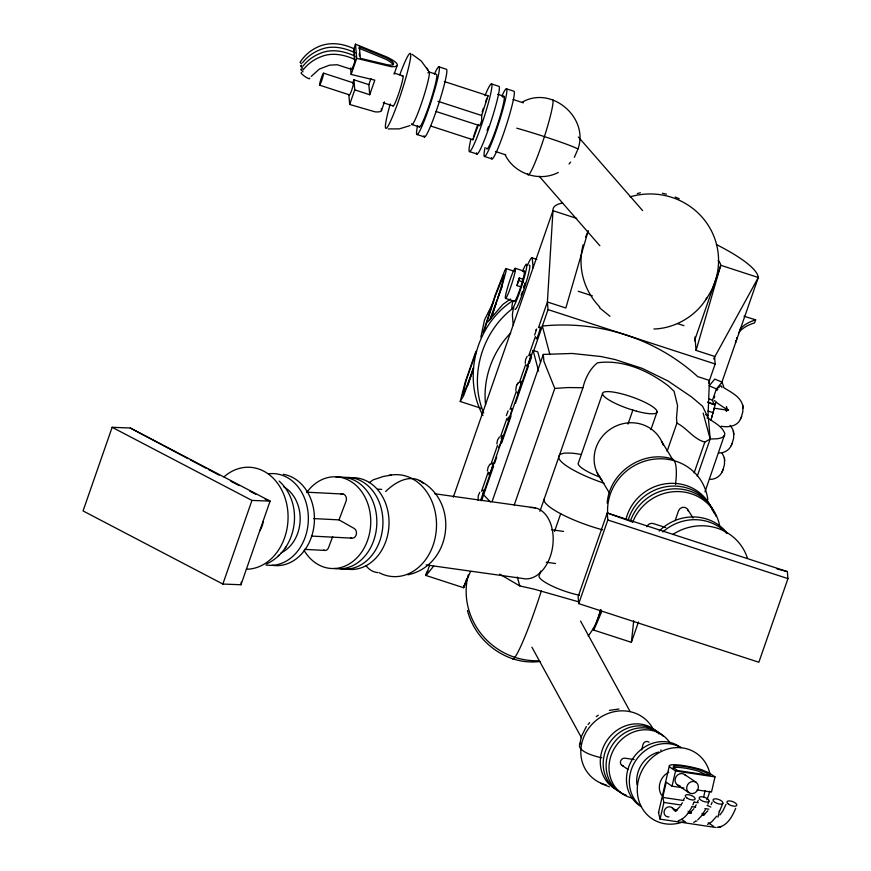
<?xml version="1.0" encoding="UTF-8"?>
<svg xmlns="http://www.w3.org/2000/svg" width="871" height="871" viewBox="0 0 871 871"><rect width="100%" height="100%" fill="white"/><g stroke="black" fill="none" stroke-linecap="round" stroke-linejoin="round"><path stroke-width="1.31" d="M707.143 418.08L708.036 415.511L709.44 380.431L697.736 376.62A197.924 192.535 -4.9 0 0 542.339 326.048L549.895 354.573M487.368 470.95L488.098 467.248L490.035 464.058M496.829 443.785L497.548 440.084L499.497 436.883M534.642 335.095L536.634 329.053L535.948 330.142M726.512 410.252L726.501 406.692L726.784 409.62L726.708 408.76M521.489 287.049L516.993 285.59L519.258 278.001L522.633 279.101M240.984 584.757L270.086 501.119L130.28 427.999L112.141 427.302L83.05 510.929L222.856 584.049L240.984 584.757L241.267 582.078M593.336 628.339A68.787 14.622 19.2 0 1 593.826 630.114L631.377 642.33L633.729 620.816M473.28 369.598L463.633 395.761L460.215 401.477L465.223 382.086L475.914 351.351M506.356 415.554L508.109 410.818M726.37 411.112L726.73 409.043L726.283 410.72M704.977 491.854L724.89 433.78C722.407 426.344 714.372 422.707 708.417 418.396L702.581 406.256L691.716 397.045L668.068 381.008L642.319 368.411L614.97 359.516L600.859 356.511L572.171 353.463L543.297 354.421L492.093 501.609M472.997 138.707L472.931 139.763L478.56 124.444M607.185 503.177C609.254 472.615 642.188 450.067 671.476 458.69A51.019 12.423 -73.9 0 1 675.493 484.494M480.868 337.131L484.537 319.886L493.607 301.562M710.845 420.388L715.265 404.623L707.47 402.086M641.709 749.92L642.907 744.738A3.952 3.538 -55.9 0 1 649.026 742.255M715.581 827.45L660.044 819.143L658.498 812.621L669.396 765.609A22.363 3.92 13.1 0 1 681.035 765.228L684.279 765.707A25.411 4.453 13.1 0 1 701.503 769.648L709.201 772.969L715.004 776.899L711.487 792.066L697.018 789.91M660.044 819.143L663.909 802.463L662.711 797.401L666.228 782.234L672.031 786.165L683.866 787.939M672.031 786.165L675.548 770.998L669.745 767.068L669.396 765.609M703.637 796.987L705.096 790.661M717.965 817.183L719.457 810.77M539.922 511.331L582.928 387.726C585.247 378.297 589.776 369.021 597.43 362.804C623.015 359.233 648.557 370.708 668.503 386.016L674.067 391.275L677.551 405.559L676.506 418.178L676.919 423.121L667.121 451.298M352.276 68.21L352.515 67.198M353.789 52.63L354.453 49.026C342.521 43.093 328.258 41.351 316.195 47.763C309.749 50.997 304.175 55.929 300.31 62.015M354.094 56.18L354.758 52.576C343.816 47.578 331.285 44.878 319.864 49.843C313.059 52.5 306.995 56.996 302.542 62.788M354.399 59.729L355.063 56.125C344.121 51.128 331.59 48.428 320.169 53.392C313.364 56.049 307.3 60.545 302.847 66.338M519.258 278.001L516.993 285.59M588.263 230.641L565.834 307.996L547.402 301.997L552.965 210.684A108.429 23.049 19.2 0 1 562.612 203.052M708.548 383L715.167 363.991L714.514 356.381L696.081 350.392L720.763 265.296A68.787 14.622 19.2 0 0 718.183 260.462M467.945 385.287L468.979 381.89M492.246 315.661L494.129 309.455M473.432 137.03L473.737 136.061M524.037 286.809L524.952 283.87M469.317 380.758L473.541 367.998M498.234 296.684L503.264 280.07L503.874 274.801L495.403 295.737L484.352 330.207M494.532 308.192L496.154 303.173M473.421 367.987L466.921 386.212L462.381 395.26L466.366 379.789L475.893 352.82M483.111 332.678L495.316 294.801L504.777 270.511L505.942 268.562L514.75 271.425M675.09 520.749L678.574 510.689A5.172 4.91 -31.8 0 1 688.384 511.146M353.789 49.135L355.499 44.192L386.484 56.855A22.363 4.758 19.2 0 1 397.165 64.214L397.285 65.064A25.411 5.4 19.2 0 1 390.927 66.632L356.718 58.39L355.499 44.192M369.729 94.743L368.858 84.65L353.887 79.784L354.747 89.865L369.729 94.743L374.802 80.143L351.133 74.449L356.718 58.39M352.613 83.431L353.887 79.784M381.15 108.94A22.363 4.758 19.2 0 1 381.422 109.452L381.552 110.312A25.411 5.4 19.2 0 1 375.183 111.869L349.674 104.466L354.747 89.865M368.858 84.65L370.97 78.575M381.433 110.671L384.492 101.874M394.106 74.231L397.165 65.434M222.856 584.049L251.959 500.422L270.086 501.119L265.198 499.225M474.064 135.092L477.101 126.36M482.131 111.891L483.394 108.265M485.495 102.234L486.758 98.608M436.044 111.477L479.79 125.718L481.696 120.688L481.663 115.516L488.032 95.756L444.297 81.526M429.61 565.225L426.039 575.502L463.579 587.718A68.787 14.622 19.2 0 1 465.441 584.332M453.312 497.123L552.965 210.684L576.744 218.425M481.565 491.244L488.239 472.06M490.906 464.395L497.581 445.212M500.694 436.262L506.922 418.363M510.036 409.414L516.263 391.504M519.377 382.554L525.605 364.655M528.719 355.706L535.393 336.522M538.507 327.572L547.402 301.997L548.055 309.608L533.4 351.732M540.499 362.184L537.766 351.862L533.128 350.48L483.078 494.325L490.449 501.925M481.565 500.727L493.628 466.05M494.521 463.481L496.753 457.057M501.674 442.925L511.059 415.957M515.523 403.11L528.479 365.864M529.383 363.294L531.615 356.87M466.693 578.769L463.579 587.718L470.503 571.507M514.238 504.984L554.783 388.433L543.885 361.291L543.297 354.421M540.782 570.984L539.007 576.079A28.819 6.13 19.2 0 0 579.531 595.241M554.522 531.506L560.717 513.672M602.514 393.561L578.181 463.492A28.819 6.13 19.2 0 0 600.261 477.243M628.002 424.068L632.869 410.078M578.725 603.625L607.827 519.987L607.229 512.975L787.351 571.605L787.95 578.605L758.859 662.243L578.725 603.625L578.126 596.613L607.229 512.975L632.618 522.077M650.898 429.621L657.093 411.831M600.957 609.635L593.826 630.114L601.817 611.409M694.481 340.811L720.763 265.296L758.303 277.511L721.765 382.532M713.621 358.939L758.303 277.511A108.429 23.049 19.2 0 0 716.43 244.577M716.539 402.064L714.133 404.961L712.467 400.29L716.43 388.891L722.059 382.151L714.786 379.081L709.157 385.82L716.43 388.891M631.377 642.33L638.454 621.981M694.133 472.855L704.846 442.076L710.181 439.006C714.971 438.701 721.21 439.572 724.607 435.435M697.246 476.197L710.181 439.006L708.417 418.396M744.019 316.227L755.625 319.831L754.569 322.869A335.531 71.313 19.2 0 0 738.662 332.766M707.916 804.162L708.95 801.298A5.215 2.123 19.9 0 0 702.559 796.823A5.215 2.123 19.9 0 0 700.785 800.068A5.215 2.123 19.9 0 0 708.95 801.298M722.843 803.367A5.215 2.123 19.9 0 1 714.677 802.147A5.215 2.123 19.9 0 1 716.452 798.892A5.215 2.123 19.9 0 1 722.843 803.367L719.392 811.63M313.538 518.572L339.015 519.878L346.027 501.261A5.172 4.148 -87.1 0 0 345.362 495.599A5.172 4.148 -87.1 0 0 340.888 494.314M332.689 536.623L328.476 547.794A4.507 3.615 -87.1 0 1 323.653 550.058M502.24 286.047L489.742 319.831M490.711 318.84L501.413 288.105L506.149 270.968L505.942 268.562M741.275 417.34L742.811 411.82L742.93 406.953M732.086 443.742L733.622 438.222L733.741 433.355M722.897 470.155L724.443 464.624L724.563 459.768M353.201 51.585L353.615 50.54M523.732 287.778L525.224 284.088M683.397 800.482L684.399 798.076M692.859 804.88L694.024 802.082M697.29 802.561L698.292 800.155M711.172 804.63L712.173 802.224M726.055 804.303L722.854 810.999L719.882 815.016M735.69 808.31C732.62 815.659 728.374 824.097 720.306 826.808M577.342 150.487L574.348 157.368M353.92 54.089L354.758 52.576M354.214 57.638L354.584 56.833M487.401 96.91L488.032 95.756M726.501 410.404L726.86 409.62M721.221 426.246C728.494 427.617 737.9 426.3 740.775 418.418M718.793 452.953C724.28 453.268 729.582 449.937 731.586 444.82M709.604 479.355C715.102 479.671 720.393 476.339 722.397 471.222M740.383 419.245L741.657 416.512M731.194 445.647L732.478 442.914M722.015 472.049L723.289 469.317M527.184 356.217L525.561 359.625L525.224 363.327M518.397 382.543L516.274 386.256L515.774 390.502M479.758 492.333L478.201 495.904L478.157 500.509M586.368 726.501L581.447 736.365L579.455 745.794A39.533 11.65 4.5 0 0 601.828 757.814M558.638 456.752L559.977 454.314L564.408 453.083L571.648 453.138A49.407 10.506 19.2 0 1 581.175 454.488M706.98 297.784C696.049 316.021 675.167 328.411 653.881 328.998M681.198 804.771L682.331 802.714M691.618 807.482C688.645 812.97 684.639 818.947 678.269 820.689M695.08 806.851L696.212 804.793M705.499 809.551L701.405 815.985L697.758 819.829M353.974 49.734L354.453 49.026M354.889 60.382L355.368 59.674L352.189 69.604L337.186 64.726L329.478 65.183L319.319 69.103L311.285 76.343M266.896 563.777C297.577 549.361 304.186 503.667 279.112 481.064M517.733 383.392L517.036 384.481M680.022 806.622L675.776 810.759L676.756 810.106L674.633 810.77L675.885 810.77M693.904 808.691L690.888 811.968L688.515 812.839L690.649 812.186L689.658 812.839L690.953 813.209M707.796 810.77L704.781 814.047L702.407 814.918L704.497 814.516L702.157 815.191L704.53 814.265L703.55 814.908M716.702 816.16L711.64 821.908L707.579 824.391M433.66 566.15L426.039 575.502A108.429 23.049 19.2 0 1 427.835 571.028M303.152 69.887C307.605 64.095 313.669 59.598 320.474 56.942C331.895 51.977 344.426 54.677 355.368 59.674M569.057 163.998L570.636 162.126M510.7 332.951C492.529 351.721 482.621 378.635 485.593 404.721M588.012 724.552L589.656 722.603M487.88 321.911L502.861 304.415L510.558 299.014M278.078 556.09L278.981 555.056M285.242 547.837L285.938 547.042M672.913 768.037L673.152 767.863A18.422 3.223 13.1 0 1 682.461 767.776L685.183 768.168A21.448 3.756 13.1 0 1 698.324 771.096L707.579 775.517M596.254 716.681L598.312 715.178M513.814 307.615C482.186 330.86 468.293 376.435 483.699 412.974M369.282 482.632L373.3 479.79L383.316 476.481L391.046 475.065M693.697 822.322L695.243 821.549M410.056 125.587L399.364 128.886L388.183 128.919M660.556 750.247L661.111 750.029M727.601 410.306L726.73 410.633L728.624 410.001L725.815 410.274L727.601 410.219L715.276 408.357M522.426 102.049C551.855 85.26 589.656 118.216 577.8 149.431A39.533 1.84 17.8 0 0 558.431 141.331A39.533 1.84 17.8 0 0 516.764 128.189M558.311 172.447C539.291 182.409 514.14 173.732 504.93 154.439M407.9 574.806C452.223 565.377 459.725 500.629 419.321 480.465M717.018 827.385L719.936 826.917M718.749 827.254L721.471 826.47M637.289 193.612L640.381 192.752M609.395 710.366L618.987 709.016M540.053 661.448C507.455 665.869 475.261 641.927 467.444 610.419M554.783 388.433L567.794 387.551L582.928 387.726M377.709 489.175L381.683 489.382M306.832 492.191L343.032 494.042M311.448 536.068L351.655 538.126M304.447 549.372L324.556 550.396M434.76 493.759L535.36 507.902M551.615 529.742L563.559 531.419M546.215 562.22L555.502 563.526M426.093 564.898L522.665 578.475A35.885 23.887 -82 0 0 552.878 544.821A35.885 23.887 -82 0 0 530.363 507.553M634.11 759.523L625.019 758.184A4.007 3.593 -55.9 0 0 620.511 761.483A4.007 3.593 -55.9 0 0 623.233 765.87M675.548 770.998L715.004 776.899M662.711 797.401L683.757 800.547M694.274 802.126L698.226 802.714M663.909 802.463L681.1 805.033M691.683 806.611L695.646 807.21M704.9 808.593L708.874 809.181M499.704 574.163L519.802 585.933L534.304 589.199L577.571 601.534M662.396 193.264L666.424 194.168M777.095 568.97L787.351 571.605M665.803 527.565L653.326 523.591A5.106 4.834 -31.8 0 0 646.848 526.77M438.919 66.827L446.409 69.266A35.58 3.288 -72 0 1 437.34 107.873A35.58 3.288 -72 0 1 424.025 135.702M491.429 83.921L498.92 86.349A35.58 3.288 -72 0 1 489.85 124.967A35.58 3.288 -72 0 1 476.535 152.795M506.399 88.788L513.89 91.226A35.58 3.288 -72 0 1 504.821 129.844A35.58 3.288 -72 0 1 491.505 157.673M428.924 71.912L436.415 74.351A27.676 2.559 -72 0 1 429.675 103.671A27.676 2.559 -72 0 1 419.093 126.208M497.657 94.286L503.895 96.311M513.03 99.479L523.362 102.843M394.117 73.044L402.848 75.886M437.917 101.286L481.663 115.516M323.533 73.153A6.326 0.588 -72 0 1 320.996 82.495A6.326 0.588 -72 0 1 320.147 81.82A6.326 0.588 -72 0 1 323.533 73.153L353.484 82.897M383.229 102.724L393.202 105.968M319.592 85.162L349.532 94.906M430.481 125.947L472.931 139.763M495.436 151.5L505.757 154.853M412.048 124.553L419.528 126.992M417.024 134.515L424.515 136.954M469.534 151.608L477.025 154.036M484.505 156.475L491.995 158.914M531.811 257.805L536.819 259.438M515.294 268.312A15.809 1.459 -72 0 1 509.121 291.328A15.809 1.459 -72 0 1 506.759 290.402A15.809 1.459 -72 0 1 515.294 268.312L524.875 271.436M578.192 291.252L592.367 295.868M677.486 323.577L683.931 325.667M518.996 280.669L523.482 282.128M548.055 309.608L715.167 363.991M505.496 298.383L515.077 301.497M707.927 410.981L713.491 412.789M705.695 414.748L708.036 415.511M704.846 442.076C693.675 439.234 687.121 428.162 676.919 423.121M460.215 401.477L480.912 408.216M607.827 519.987L787.95 578.605M358.852 48.155L385.418 59.086A18.422 3.909 19.2 0 1 392.93 64.541L393.028 64.9M600.805 783.312L609.362 786.851M675.145 197.009L679.249 198.751M708.831 398.755L712.467 400.29M708.069 402.402L712.913 404.449M707.11 805.435L710.812 807.036M219.089 475.109L208.354 469.447M230.913 481.293L239.187 485.615M249.835 491.179L255.747 494.271M112.141 427.302L251.959 500.422M130.28 427.999L187.929 458.603M190.335 459.877L205.948 468.173M723.757 387.704C731.509 392.494 742.56 397.59 743.028 408.042M716.223 402.337L726.501 409.283M412.114 54.307L421.161 60.926L428.38 70.736L427.911 69.898M339.015 519.878L354.159 528.436A5.106 4.094 -87.1 0 1 356.097 535.175A5.106 4.094 -87.1 0 1 350.643 537.745M684.639 774.537L696.245 782.398A6.326 5.672 -55.9 0 1 694.623 792.991A6.326 5.672 -55.9 0 1 686.729 787.155A6.326 5.672 -55.9 0 1 696.245 782.398M677.213 784.771L688.819 792.632M701.993 813.329L703.942 814.646M708.265 822.768L713.534 826.329M621.546 765.086L628.089 769.518M688.112 811.26L691.03 813.231M672.281 807.863L676.168 810.498M681.547 819.328L685.76 822.18M609.95 316.282L599.39 307.67M578.398 137.019L642.624 210.608M539.214 176.247L599.869 245.742M730.127 425.32L732.783 429.349L733.85 434.444M726.316 408.804L727.024 409.805M722.135 453.312L724.356 457.7L724.661 460.846M482.97 415.511C461.978 377.067 476.165 324.034 513.03 300.604A23.245 2.145 -72 0 0 515.697 302.444A23.245 2.145 -72 0 0 526.04 270.5A23.245 2.145 -72 0 0 522.469 271.48M687.992 509.927L693 518.005M661.753 441.564L672.848 459.834M597.234 472.931L609.711 493.487M519.802 585.933L517.276 577.048M426.779 67.949L427.269 68.82M580.532 621.034L630.136 711.596M531.909 647.186L581.501 737.748M722.059 382.151L723.725 386.822M703.169 413.126L710.181 439.006M533.128 350.48L538.594 371.122M742.723 404.884L742.832 405.951M733.534 431.287L733.643 432.364M724.356 457.7L724.454 458.767M694.938 337.033L696.081 350.392M533.085 267.811L532.312 258.687A30.953 2.863 -72 0 0 527.38 265.437M543.831 499.29L543.885 499.932A49.407 10.506 19.2 0 0 602.558 529.808M513.215 324.937L512.431 315.814A30.953 2.863 -72 0 1 513.455 308.41M359.288 53.327L359.516 55.907M350.578 67.992L351.133 74.449M348.814 94.373L349.674 104.466M683.125 821.843A39.533 35.428 -55.9 0 1 638.312 798.663A39.533 35.428 -55.9 0 1 665.727 749.659A39.533 35.428 -55.9 0 1 709.952 773.894M709.745 791.227A39.533 35.428 -55.9 0 1 706.817 799.709M696.789 821.015A5.215 4.682 -55.9 0 1 695.526 820.994M679.99 785.773A6.326 5.672 -55.9 0 1 675.918 776.986A6.326 5.672 -55.9 0 1 685.695 775.582M661.459 795.103A15.809 14.176 -55.9 0 1 668.732 772.239M669.015 816.856A5.215 4.682 -55.9 0 1 664.094 812.893A5.215 4.682 -55.9 0 1 667.981 807.003A5.215 4.682 -55.9 0 1 673.577 809.954M658.498 812.621A22.363 3.92 13.1 0 1 658.846 812.36M618.214 790.4A35.58 31.889 -55.9 0 1 607.675 739.435A35.58 31.889 -55.9 0 1 659.042 733.981M620.032 791.881A35.58 31.889 -55.9 0 1 609.45 743.061A35.58 31.889 -55.9 0 1 658.541 732.587M626.249 795.179A35.58 31.889 -55.9 0 1 611.997 745.576A35.58 31.889 -55.9 0 1 663.201 736.147M632.662 798.086A35.58 31.889 -55.9 0 1 615.623 746.436A35.58 31.889 -55.9 0 1 669.919 742.756M402.271 76.463A15.809 1.459 -72 0 1 399.647 90.671A15.809 1.459 -72 0 1 392.952 105.522M427.911 72.924A27.676 2.559 -72 0 1 423.317 97.792A27.676 2.559 -72 0 1 411.602 123.769M434.379 74.144A35.58 3.288 -72 0 1 437.775 78.292A35.58 3.288 -72 0 1 422.598 124.858A35.58 3.288 -72 0 1 417.601 125.576M636.984 784.727A27.676 24.802 -55.9 0 1 658.552 752.076M641.176 806.513A35.58 31.889 -55.9 0 1 633.075 758.26A35.58 31.889 -55.9 0 1 680.872 747.601M640.174 805.74A35.58 31.889 -55.9 0 1 636.353 759.675A35.58 31.889 -55.9 0 1 680.795 747.568M529.895 355.608A6.282 0.577 -72 0 1 530.624 355.88A6.282 0.577 -72 0 1 528.076 363.947A6.282 0.577 -72 0 1 526.89 365.08M511.386 409.098A6.282 0.577 -72 0 1 510.373 414.955A6.282 0.577 -72 0 1 507.978 419.419M508.196 418.374A6.282 0.577 -72 0 1 508.533 417.067M492.485 463.448A6.282 0.577 -72 0 1 491.723 468.511A6.282 0.577 -72 0 1 488.99 474.466M489.077 473.759A6.282 0.577 -72 0 1 489.295 472.713M483.035 490.613A6.282 0.577 -72 0 1 483.122 492.746A6.282 0.577 -72 0 1 480.487 500.542M672.728 534.511A51.019 48.384 -31.8 0 1 747.481 558.311M659.195 531.049A45.913 43.55 -31.8 0 1 727.448 533.455M662.831 531.974A45.913 43.55 -31.8 0 1 726.697 533.313M735.56 342.869A335.531 71.313 19.2 0 1 735.625 340.659M713.785 408.194A8.231 0.762 -72 0 1 713.708 410.23M713.338 411.787A8.231 0.762 -72 0 1 712.826 413.638M712.217 415.652A8.231 0.762 -72 0 1 711.542 417.688M718.989 387.366A8.231 2.33 -67.1 0 1 721.95 387.617M715.45 401.161A8.231 2.33 -67.1 0 1 714.405 400.54M714.34 398.047A8.231 2.33 -67.1 0 1 714.699 396.294M716.985 390.448A8.231 2.33 -67.1 0 1 717.987 388.749M579.563 744.792A39.533 11.65 4.5 0 1 580.685 742.854M630.136 196.835A68.787 66.915 -4.9 0 1 705.869 221.876A68.787 66.915 -4.9 0 1 705.532 299.831M599.825 307.082A68.787 66.915 -4.9 0 1 583.102 244.849M585.606 237.162A68.787 66.915 -4.9 0 1 587.805 232.187M541.316 590.984A68.787 6.119 -71.9 0 1 512.671 658.977M539.203 660.73A68.787 66.272 36.8 0 1 468.195 574.914M600.489 609.667A68.787 66.272 36.8 0 1 588.143 636.059M606.172 784.978A39.533 36.125 -41.5 0 1 590.56 725.913A39.533 36.125 -41.5 0 1 653.228 729.31M529.187 265.285A23.245 2.145 -72 0 1 524.538 287.539A23.245 2.145 -72 0 1 514.99 309.129M523.613 271.806A15.809 1.459 -72 0 1 520.989 286.026A15.809 1.459 -72 0 1 514.293 300.865M552.432 99.653A39.533 3.658 -72 0 1 542.807 141.538A39.533 3.658 -72 0 1 527.674 173.732M388.706 475.522A51.019 40.904 -87.8 0 1 436.219 530.929A51.019 40.904 -87.8 0 1 379.223 572.726M630.593 520.673A45.913 43.55 -31.8 0 1 673.229 488.86A45.913 43.55 -31.8 0 1 716.114 516.372M632.738 522.197A45.913 43.55 -31.8 0 1 678.879 491.582A45.913 43.55 -31.8 0 1 719.555 525.246M525.18 283.108A15.809 1.459 -72 0 1 523.983 286.995M522.415 291.654A15.809 1.459 -72 0 1 521.098 295.225M626.075 518.909A45.913 43.55 -31.8 0 1 667.85 483.514A45.913 43.55 -31.8 0 1 712.707 510.885M628.111 520.401A45.913 43.55 -31.8 0 1 670.213 486.203A45.913 43.55 -31.8 0 1 714.416 513.629M602.101 480.346A35.885 33.958 -31.3 0 1 612.596 427.781A35.885 33.958 -31.3 0 1 663.179 445.103M607.653 513.193A51.019 48.286 -31.3 0 1 653.479 459.235A51.019 48.286 -31.3 0 1 707.829 499.889M336.119 477.45A45.913 36.8 -87.1 0 1 376.838 523.057A45.913 36.8 -87.1 0 1 334.322 568.458M385.646 491.516A51.019 28.503 -62.4 0 1 423.339 483.481M377.916 572.639A51.019 28.503 -62.4 0 1 366.179 565.834M223.967 476.883A51.019 40.883 -87.1 0 1 286.341 502.447A51.019 40.883 -87.1 0 1 246.384 569.22M306.668 492.583A45.913 36.8 -87.1 0 1 360.474 490.101A45.913 36.8 -87.1 0 1 357.589 557.146A45.913 36.8 -87.1 0 1 304.175 550.526M283.336 474.292A45.913 36.8 -87.1 0 1 314.006 525.855A45.913 36.8 -87.1 0 1 271.926 565.268M736.616 339.832A335.531 71.313 19.2 0 1 736.681 337.621M739.719 329.728A335.531 71.313 19.2 0 1 755.625 319.831M348.313 478.07A45.913 36.8 -87.1 0 1 388.978 525.169A45.913 36.8 -87.1 0 1 344.154 568.589M345.82 477.406A45.913 36.8 -87.1 0 1 382.848 525.616A45.913 36.8 -87.1 0 1 340.419 568.763M263.249 521.468A20.403 16.353 -87.1 0 1 259.602 531.103M283.848 486.9A35.711 28.623 -87.1 0 1 300.136 520.51A35.711 28.623 -87.1 0 1 281.115 552.835M268.823 473.791A45.913 36.8 -87.1 0 1 308.334 520.303A45.913 36.8 -87.1 0 1 265.829 564.963M604.017 483.22A49.407 10.506 19.2 0 1 558.692 457.395M539.748 327.583A6.282 0.577 -72 0 1 538.735 333.441A6.282 0.577 -72 0 1 536.34 337.904M502.24 435.783A6.282 0.577 -72 0 1 500.923 442.12A6.282 0.577 -72 0 1 498.441 447.291M501.054 438.287A6.282 0.577 -72 0 1 501.533 437.122M520.433 382.783A6.282 0.577 -72 0 1 521.174 383.055A6.282 0.577 -72 0 1 518.615 391.112A6.282 0.577 -72 0 1 517.439 392.244M353.288 83.006A6.326 0.588 -72 0 1 351.993 89.288A6.326 0.588 -72 0 1 349.467 94.601M488.522 126.589A27.676 2.559 -72 0 1 487.118 130.508M502.872 97.323A27.676 2.559 -72 0 1 498.288 122.19A27.676 2.559 -72 0 1 486.573 148.168M302.738 68.243A5.215 0.947 34.7 0 1 301.682 65.761M501.859 96.115A35.58 3.288 -72 0 1 505.267 100.252A35.58 3.288 -72 0 1 490.079 146.818A35.58 3.288 -72 0 1 485.093 147.537M301.518 63.91A5.215 0.947 34.7 0 1 300.713 62.015M303.043 71.792A5.215 0.947 34.7 0 1 301.987 69.31M484.962 95.723A35.58 3.288 -72 0 1 490.743 93.393A35.58 3.288 -72 0 1 474.815 142.626A35.58 3.288 -72 0 1 470.884 139.251M309.564 78.129A5.215 0.947 34.7 0 1 304.959 76.539A5.215 0.947 34.7 0 1 301.627 72.663M399.745 74.852A39.533 3.658 -72 0 1 409.773 62.179A39.533 3.658 -72 0 1 390.306 121.711A39.533 3.658 -72 0 1 390.241 103.932M673.501 766.349L673.555 767.776L677.66 770.552L709.985 775.386L705.88 772.61L698.673 769.583A21.448 3.756 13.1 0 0 685.531 766.654L682.81 766.262A18.422 3.223 13.1 0 0 673.501 766.349M676.723 810.368L675.569 810.705L676.723 810.368M690.616 812.436L688.275 813.122L690.616 812.436M389.108 65.173L360.354 58.313L359.353 46.696L385.929 57.628A18.422 3.909 19.2 0 1 393.442 63.082L393.55 63.801A21.448 4.562 19.2 0 1 389.108 65.173M636.407 411.156L629.33 409A28.819 6.13 19.2 0 1 605.269 391.754A28.819 6.13 19.2 0 1 651.018 405.636A28.819 6.13 19.2 0 1 636.407 411.156M686.903 797.999A5.215 2.123 19.9 0 0 695.069 799.219A5.215 2.123 19.9 0 0 688.678 794.744A5.215 2.123 19.9 0 0 686.903 797.999M728.559 804.227A5.215 2.123 19.9 0 0 736.724 805.446A5.215 2.123 19.9 0 0 730.334 800.972A5.215 2.123 19.9 0 0 728.559 804.227"/></g></svg>
